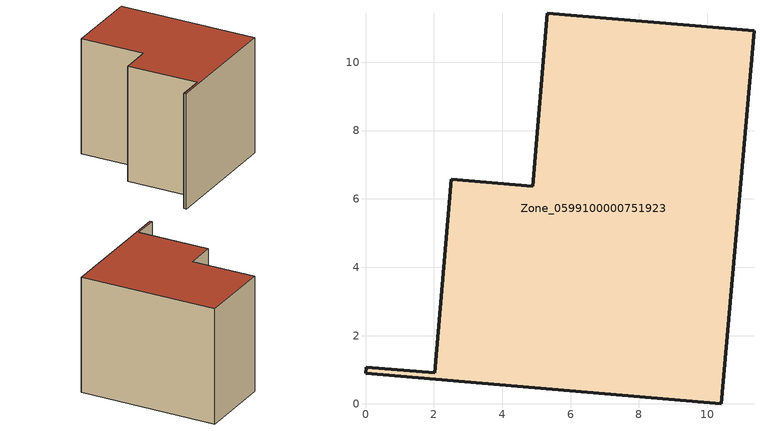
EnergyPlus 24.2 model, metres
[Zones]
Zone_0599100000751923
 floor ground (C_G): 4.9,6.37 5.32,11.44 11.36,10.91 10.41,0 0,0.9 0.02,1.08 2.03,0.91 2.5,6.57 z0
 wall outside (C_F): 5.32,11.44 4.9,6.37 2.5,6.57 2.03,0.91 0.02,1.08 0,0.9 10.41,0 11.36,10.91 5.32,11.44 z0:9.25
 roof outside (C_R): 0,0.9 10.41,0 11.36,10.91 5.32,11.44 4.9,6.37 2.5,6.57 2.03,0.91 0.02,1.08 z9.25
[BUILDING]
Pand.0599100000751923: North Axis=0; Terrain=City; Loads Convergence Tolerance Value=0.04; Temperature Convergence Tolerance Value=0.4; Solar Distribution=FullExterior; Maximum Number of Warmup Days=25; Minimum Number of Warmup Days=1
[Site:Location]
Rotterdam.The.Hague.AP_ZH_NLD Design_Conditions: Latitude=51.96; Longitude=4.45; Time Zone=1; Elevation=-4.5
[SITE:GROUNDTEMPERATURE:BUILDINGSURFACE]
18, 18, 18, 18, 18, 18, 18, 18, 18, 18, 18, 18
[MATERIAL] Thermal Absorptance=0.9; Solar Absorptance=0.7; Visible Absorptance=0.7
Name | Roughness | Thickness | Conductivity | Density | Specific Heat
G.TI.2006-2014 | MediumSmooth | 0.15 | 0.06 | 540 | 1210
F.TI.2006-2014 | Rough | 0.3 | 0.12 | 1920 | 840
R.TI.2006-2014 | MediumRough | 0.2 | 0.08 | 1500 | 1000
[CONSTRUCTION]
C_G: G.TI.2006-2014
C_F: F.TI.2006-2014
C_R: R.TI.2006-2014
[ZONE]
Zone_0599100000751923: Type=1; Multiplier=1; Ceiling Height=Autocalculate; Volume=Autocalculate; Floor Area=autocalculate; Part of Total Floor Area=Yes
[ZONEINFILTRATION:DESIGNFLOWRATE]
Infil_Zone_0599100000751923: Zone or ZoneList or Space or SpaceList=Zone_0599100000751923; Schedule=AlwaysOn; Design Flow Rate Calculation Method=Flow/Area; Flow Rate per Floor Area=0.0015; Constant Term Coefficient=1; Temperature Term Coefficient=0; Velocity Term Coefficient=0; Velocity Squared Term Coefficient=0
[HVACTEMPLATE:ZONE:IDEALLOADSAIRSYSTEM]
Zone_0599100000751923: Maximum Heating Supply Air Temperature=50; Minimum Cooling Supply Air Temperature=13; Maximum Heating Supply Air Humidity Ratio=0.0156; Minimum Cooling Supply Air Humidity Ratio=0.0077; Heating Limit=NoLimit; Cooling Limit=NoLimit; Dehumidification Control Type=ConstantSensibleHeatRatio; Cooling Sensible Heat Ratio=0.7; Dehumidification Setpoint=60; Humidification Control Type=None; Humidification Setpoint=30; Outdoor Air Method=None; Outdoor Air Flow Rate per Person=0.00944; Outdoor Air Flow Rate per Zone Floor Area=0; Outdoor Air Flow Rate per Zone=0; Demand Controlled Ventilation Type=None; Outdoor Air Economizer Type=NoEconomizer; Heat Recovery Type=None; Sensible Heat Recovery Effectiveness=0.7; Latent Heat Recovery Effectiveness=0.65
[ZONECONTROL:THERMOSTAT]
ThermostatControl_Zone_0599100000751923: Zone or ZoneList=Zone_0599100000751923; Control Type Schedule=DualSetpointControlType; Control 1=Thermostat_Zone_0599100000751923; Temperature Difference Between Cutout And Setpoint=0
[THERMOSTATSETPOINT:DUALSETPOINT]
Thermostat_Zone_0599100000751923: Heating Setpoint Temperature Schedule=HeatingSetpoint_Zone_0599100000751923; Cooling Setpoint Temperature Schedule=CoolingSetpoint_Zone_0599100000751923
[SCHEDULE:COMPACT]
HeatingSetpoint_Zone_0599100000751923: Through: 12/31, For: AllDays, Until: 24:00, 21
CoolingSetpoint_Zone_0599100000751923: Through: 12/31, For: AllDays, Until: 24:00, 24
DualSetpointControlType: Through: 12/31, For: AllDays, Until: 24:00, 4
AlwaysOn: Through: 12/31, For: AllDays, Until: 24:00, 1
